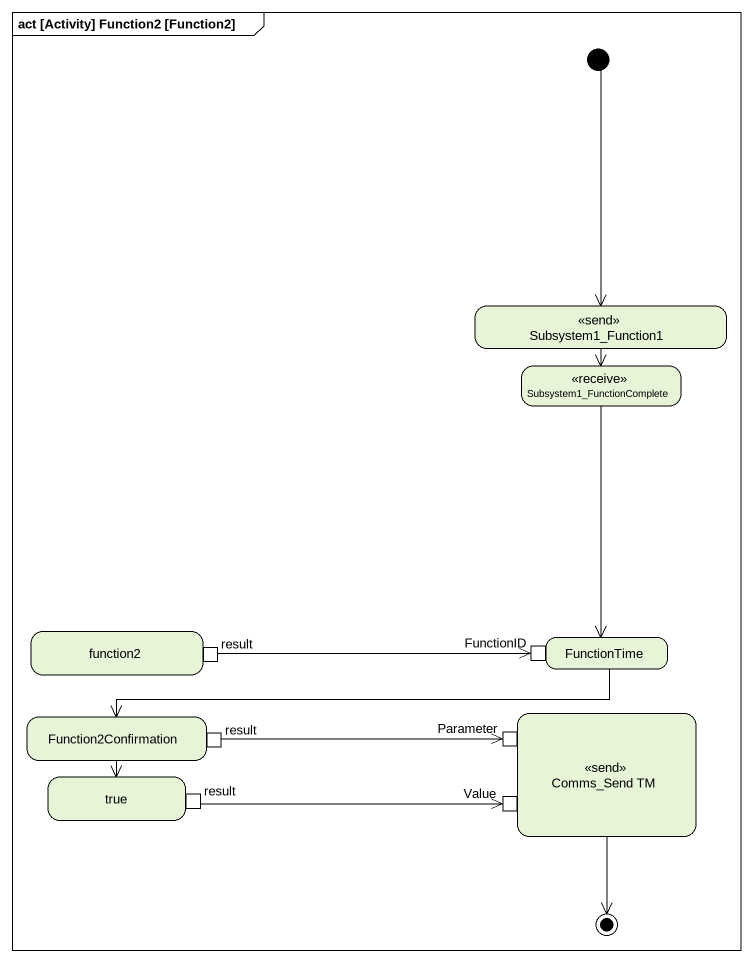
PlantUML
@startuml
mainframe act [Activity] Function2 [Function2]
hide empty description
state Subsystem1_Function1 <<send>>
state Subsystem1_FunctionComplete <<receive>>
state function2 {
  state result <<outputPin>>
}
state FunctionTime {
  state FunctionID <<inputPin>>
}
state Function2Confirmation {
  state "result" as result_2 <<outputPin>>
}
state "Comms_Send TM" as Comms_Send_TM <<send>> {
  state Parameter <<inputPin>>
  state Value <<inputPin>>
}
state true {
  state "result" as result_3 <<outputPin>>
}
[*] --> Subsystem1_Function1
Subsystem1_Function1 --> Subsystem1_FunctionComplete
Subsystem1_FunctionComplete --> FunctionTime
FunctionTime -left-> Function2Confirmation
result -right-> FunctionID
Function2Confirmation --> true
result_2 -right-> Parameter
result_3 -right-> Value
Comms_Send_TM --> [*]
@enduml
